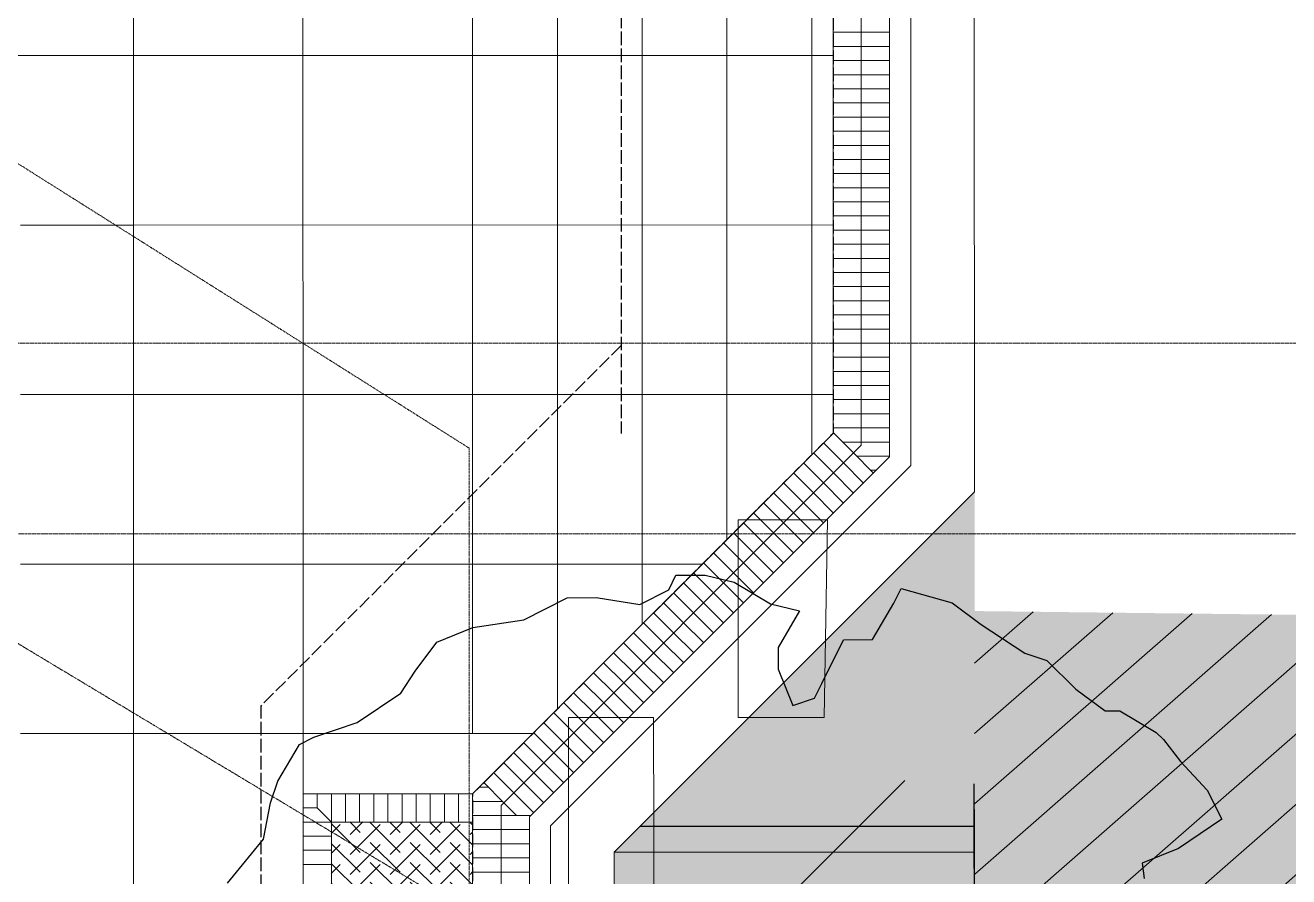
# Model space of a CAD drawing. Header units: inches. Extents: x 3268 to 7018, y 976 to 6708.
# Drawn here: x 6054.1 to 6411.7, y 5232.1 to 5473.1 of the extents above; entities that cross this region are included whole.
import ezdxf

# ---------------------------------------------------------------- set-up
doc = ezdxf.new("R2010")
doc.units = ezdxf.units.IN
doc.header["$MEASUREMENT"] = 0
for name, pattern in [('Double Dash 3_8_', [0.9999999999999999, 0.3749999999999999, -0.125, 0.125, -0.125, 0.125, -0.125]), ('Grid Line 1_2_', [0.8749999999999999, 0.4999999999999999, -0.125, 0.125, -0.125]), ('IMPORT-EASEMENT2', [4.799999999999999, 3.839999999999999, -0.9599999999999999])]:
    doc.linetypes.add(name, pattern=pattern)
for name, color, linetype, lineweight in [('0-landscaping', 1, 'Continuous', 25), ('C-ANNO-5FT-PED-ZONE', 130, 'Continuous', 25), ('C-CURB-BACK', 40, 'Continuous', 13), ('C-CURB-FACE', 80, 'Continuous', 13), ('C-CURB-GUTR', 22, 'Continuous', 15), ('C-PRKG-MRKG', 130, 'Continuous', 25), ('C-PROP-LINE', 91, 'Double Dash 3_8_', 9), ('L-DROPOFF STUDIES', 2, 'Continuous', 15), ('L-PVMT-ASPH', 140, 'Continuous', 15), ('L-PVMT-ASPH-HATC', 252, 'Continuous', 15), ('L-PVMT-BRCK-HATC', 252, 'Continuous', 15), ('L-PVMT-BRICK', 20, 'Continuous', 13), ('L-PVMT-CONC-HATC', 252, 'Continuous', 15), ('L-PVMT-HATCH BOUND NPLOT', 45, 'Continuous', 15), ('S-GRID', 1, 'Continuous', 9), ('site_dwg', 8, 'Continuous', 9)]:
    doc.layers.add(name, color=color, linetype=linetype, lineweight=lineweight)

# ---------------------------------------------------------------- blocks, each defined once
blk = doc.blocks.new('site_dwg_dec1-V214-Overall Retail Plan Opt 2')
at = {"layer": '0-landscaping', "color": 213, "flags": 128}
blk.add_lwpolyline([(-28.62915415534161, 112.7497124130231), (-18.05225993052943, 114.4095335631272), (-12.49820972054266, 118.6562997094614), (-8.753996910396095, 120.8426259771248), (-1.140948729643526, 123.2808212633813), (1.822939583016989, 122.5024952453995), (9.809728627377181, 119.1371744186825), (19.60632671145731, 117.8323183823403), (24.38003850845461, 119.1143592194083), (31.08816798894287, 120.5223345599614), (38.04547195947844, 118.0613721970102), (46.15681293431089, 112.7615709075425), (55.04856294575665, 110.4265181416981), (59.16653053265718, 106.8094013281942), (64.438605750071, 100.3534687985907), (70.366368467365, 98.79674374690738), (73.20570484799855, 99.9528981928987), (77.32370079247657, 96.33575647164149), (80.53674968142228, 91.68841971690789), (82.9695307879051, 84.07638086805137), (86.182579676021, 79.42904411461721), (78.56955985297144, 76.99082391922137), (75.85484602591559, 73.90021222335314), (73.389335045246, 66.94063790206063), (77.38268007688775, 65.25797834102057), (80.2220164590767, 66.41413278581136), (88.73994106720828, 69.88249988785763), (92.85790865704995, 66.26538307328416), (100.4709568346757, 68.70357835635376), (103.3102509482635, 69.85968468856161), (108.7069203667312, 61.4693198216687), (110.1102024863909, 54.76156640336421), (112.6675355198425, 45.21504708576582), (114.8511137823191, 41.4719708597903), (115.3494772018793, 33.73399749442842), (116.7527309637921, 27.02626898528512), (118.8117289361132, 25.2176981239628), (121.2444816820721, 17.60568417829824), (121.3690619716984, 15.67117881218155), (121.0073555575184, 10.43992103847495), (121.2117095394319, 3.03402288856023), (119.6510466297103, -2.895354700622078), (109.8544485491445, -1.590498658255001), (102.8971445787724, 0.8704637032992649), (101.2580483883615, -1.482540039601304)], dxfattribs=at)
blk = doc.blocks.new('site_dwg_b1-12649367-Overall Retail Plan Opt 2')
at = {"layer": 'L-PVMT-BRCK-HATC', "color": 53}
blk.add_line((0, -7.990953345783054), (0, 0), dxfattribs=at)
blk = doc.blocks.new('site_dwg_b2-12649368-Overall Retail Plan Opt 2')
at = {"layer": 'L-PVMT-BRCK-HATC', "color": 53}
blk.add_line((0, 0), (0, 7.990953347180038), dxfattribs=at)
blk = doc.blocks.new('site_dwg-12440225-Overall Retail Plan Opt 2')
at = {"layer": 'L-PVMT-ASPH'}
h = blk.add_hatch(color=10, dxfattribs=at)
h.paths.add_polyline_path([(24339718.53346603, 9813972.144103346), (24339887.07449048, 9814212.502676906), (24339739.69633754, 9814315.845214311), (24339581.26135598, 9814089.899001546), (24339629.1144, 9814055.302799998), (24339635.9543549, 9814049.325785588), (24339642.46273531, 9814042.98933005), (24339648.62067784, 9814036.31179846), (24339654.41033481, 9814029.312544463), (24339659.81492591, 9814022.011854135), (24339664.81878693, 9814014.430887226), (24339669.40741505, 9814006.591615817), (24339681.30982938, 9813997.450047066), (24339693.47180215, 9813988.656744802), (24339705.88314632, 9813980.219074398)])
h.paths.add_polyline_path([(24341279.96674772, 9816613.018771717), (24341327.69337847, 9817194.358206697), (24341336.14719908, 9817314.060056796), (24341349.85919517, 9817475.559871858), (24341241.21047862, 9817484.093139127), (24341233.16564054, 9817364.342307739), (24341183.59218761, 9816619.779448591)])
h.paths.add_polyline_path([(24341241.21047862, 9817484.093139127), (24341354.39901932, 9817476.562142687), (24341362.3316544, 9817595.67930597), (24341359.93445173, 9817595.848605955), (24341379.27012009, 9817850.028833294), (24341381.53699151, 9817884.068378847), (24341268.28796358, 9817892.939708184)])
at = {"layer": 'L-PVMT-ASPH-HATC'}
blk.add_hatch(color=10, dxfattribs=at).paths.add_polyline_path([(24341239.66204623, 9817462.389096186), (24341270.5300822, 9817926.662489077), (24341161.8979347, 9817831.585105315), (24341144.5912537, 9817571.013654672)])
h = blk.add_hatch(dxfattribs=at)
h.set_pattern_fill('FP_248', color=53, style=0, pattern_type=2)
h.set_pattern_definition([(37.38599999999999, (24341233.166, 9817345.457), (-9.107725642244493, 11.91844510100215), [])])
h.paths.add_polyline_path([(24341279.96674772, 9816613.018771717), (24341327.69337847, 9817194.358206697), (24341336.14719908, 9817314.060056796), (24341349.85919517, 9817475.559871858), (24341241.21047862, 9817484.093139127), (24341233.16564054, 9817364.342307739), (24341183.59218761, 9816619.779448591)])
h.paths.add_polyline_path([(24341241.21047862, 9817484.093139127), (24341354.39901932, 9817476.562142687), (24341362.3316544, 9817595.67930597), (24341359.93445173, 9817595.848605955), (24341379.27012009, 9817850.028833294), (24341381.53699151, 9817884.068378847), (24341268.28796358, 9817892.939708184)])
at = {"layer": 'L-PVMT-BRCK-HATC'}
h = blk.add_hatch(dxfattribs=at)
h.set_pattern_fill('FP_246', color=53, style=0, pattern_type=2)
h.set_pattern_definition([(41.19300000000002, (24339643.438, 9814490.821), (0.375403592299723, 5.641549445222338), [11.995, -3.998]), (131.193, (24339646.447, 9814493.454), (0.3754035922997256, 5.641549445222338), [11.995, -3.998])])
h.paths.add_polyline_path([(24341076.66086213, 9817755.620972602), (24341116.5731722, 9817752.973735034), (24341122.53913823, 9817842.777163234), (24341082.64650209, 9817845.43160592)])
at = {"layer": 'C-ANNO-5FT-PED-ZONE', "color": 213, "linetype": 'IMPORT-EASEMENT2'}
blk.add_line((24341189.8522006, 9818221.349382868), (24341171.78161477, 9817949.773242364), dxfattribs=at)
at = {"layer": 'C-ANNO-5FT-PED-ZONE', "color": 213, "linetype": 'IMPORT-EASEMENT2', "flags": 128}
for points in [[(24341249.68195377, 9818216.796820993), (24341231.6492284, 9817945.789671317), (24341123.07977908, 9817850.75887972), (24341116.56314604, 9817752.822814917), (24341078.58267855, 9817726.310458798), (24341075.68704794, 9817683.53509007)], [(24341173.43156312, 9817974.569704888), (24341064.86211379, 9817879.53891328), (24341058.60739409, 9817785.539047208), (24341020.66169335, 9817759.050960105), (24341002.73584636, 9817494.243455587), (24341098.03372912, 9817385.653583419), (24341049.7296923, 9816657.855822798), (24340942.84306337, 9816588.119622858), (24340903.15724013, 9815991.696087312), (24340997.75345884, 9815877.316419568), (24340956.93820208, 9815281.87627089), (24340851.85462972, 9815190.060175546), (24340840.21389879, 9815028.451841284), (24340816.31959692, 9814987.856953233), (24340807.91752753, 9814861.58536387), (24340828.33680849, 9814837.590900285), (24340814.20948071, 9814639.141274119), (24340820.32276781, 9814572.244142456), (24340784.23728234, 9814041.25000657), (24340346.67693986, 9814070.985885575), (24339654.20889217, 9814556.549067944), (24339621.08674325, 9814593.99079329), (24339537.64412129, 9814651.844636435), (24339442.83972673, 9814690.826514924), (24339354.14331621, 9814753.02102556), (24339330.46229357, 9814798.298159737), (24339230.23757831, 9814867.973883716), (24339182.6163684, 9814867.152440649), (24339131.69313189, 9814915.47795062), (24338893.2467398, 9815077.690702066), (24338651.59712844, 9815247.640438044), (24338560.99241732, 9815303.182211477)]]:
    blk.add_lwpolyline(points, dxfattribs=at)
at = {"layer": 'C-CURB-BACK', "color": 253, "flags": 128}
blk.add_lwpolyline([(24341161.56121618, 9816649.570815757), (24341215.08926901, 9817454.024098456), (24341120.01528545, 9817562.65236149), (24341138.68005304, 9817843.158241507), (24341247.17391226, 9817938.114591708), (24341266.97051227, 9818235.630360348)], dxfattribs=at)
at = {"layer": 'C-CURB-FACE', "color": 253}
blk.add_line((24341270.46093811, 9817926.601972342), (24341161.96707878, 9817831.64562205), dxfattribs=at)
at = {"layer": 'C-CURB-FACE', "color": 253, "flags": 128}
blk.add_lwpolyline([(24341002.11127121, 9814164.787736772), (24341025.92797948, 9814522.720225098), (24340930.89549913, 9814631.301067997), (24340967.54412166, 9815182.079644024), (24341076.17811927, 9815277.158647047), (24341116.89429274, 9815889.066939488), (24341021.81690816, 9815997.699088382), (24341058.66957467, 9816551.544166595), (24341167.38297264, 9816646.692660913), (24341221.2410353, 9817456.10553909), (24341126.16705172, 9817564.733802143), (24341144.50180949, 9817840.280086655), (24341252.99566881, 9817935.236436944), (24341272.95727364, 9818235.232003246)], dxfattribs=at)
at = {"layer": 'C-CURB-GUTR', "color": 53, "flags": 128}
blk.add_lwpolyline([(24341290.91755772, 9818234.03693194), (24341270.46093816, 9817926.60197239), (24341161.96707873, 9817831.645622002), (24341144.59125368, 9817571.013654312), (24341239.66204259, 9817462.389041374), (24341184.84824198, 9816638.058196282), (24341076.134844, 9816542.909701958), (24341040.272207, 9816003.943410328), (24341135.34959158, 9815895.311261427), (24341093.64338862, 9815268.524182511), (24340985.00939101, 9815173.445179485), (24340949.35079795, 9814637.545389948), (24341044.38327831, 9814528.964547042), (24341020.0715553, 9814163.592665464)], dxfattribs=at)
at = {"layer": 'C-PRKG-MRKG', "color": 213}
for p, q in [((24341263.33113714, 9817820.224988997), (24341264.92456555, 9817844.172034448)), ((24341169.77226318, 9817838.476901056), (24341264.12785135, 9817832.198511725)), ((24341262.94542309, 9817812.901762981), (24341264.5388515, 9817836.848808432)), ((24341161.96719414, 9817831.647356441), (24341263.74213731, 9817824.875285704))]:
    blk.add_line(p, q, dxfattribs=at)
at = {"layer": 'L-DROPOFF STUDIES', "color": 53, "flags": 128}
blk.add_lwpolyline([(24341116.15068051, 9815919.985633455), (24341021.42858866, 9816028.211836876), (24341056.17758756, 9816555.07340667), (24341164.68955424, 9816650.045605173), (24341195.3515732, 9817114.58860979), (24341100.22175392, 9817224.378951607), (24341136.57196745, 9817751.126198152), (24341245.37830106, 9817846.36822466)], dxfattribs=at)
at = {"layer": 'L-PVMT-BRCK-HATC', "color": 53}
for p, q in [((24341247.17704921, 9817938.297993712), (24341237.8865119, 9817938.916182956)), ((24341243.11213153, 9817934.5596267), (24341241.61211473, 9817934.659437316)), ((24341123.07098368, 9817850.759464962), (24341075.17689278, 9817853.94632178)), ((24341127.64088989, 9817852.306837417), (24341125.03692692, 9817852.480104236)), ((24341139.94080956, 9817844.32686379), (24341134.67796961, 9817850.34000366)), ((24341131.36649272, 9817848.050091786), (24341122.93638683, 9817848.61102819)), ((24341082.90735557, 9817845.414248817), (24341074.64574997, 9817845.963973295))]:
    blk.add_line(p, q, dxfattribs=at)
at = {"layer": 'L-PVMT-BRCK-HATC', "color": 53, "flags": 128}
for points in [[(24341242.27991571, 9817933.896430891), (24341237.01707577, 9817939.909570761), (24341231.75423582, 9817945.92271063)], [(24341247.44262062, 9817942.289167954), (24341239.46929882, 9817942.819710119), (24341234.16090905, 9817943.172928594)], [(24341074.91132138, 9817849.955147536), (24341078.92089924, 9817849.688351564), (24341079.18647064, 9817853.679525807)], [(24341078.92089924, 9817849.688351564), (24341082.64650209, 9817845.431605922), (24341083.17764489, 9817853.413954407)], [(24341135.09209555, 9817843.793346161), (24341131.66799591, 9817847.705604624), (24341126.40515596, 9817853.718744494)], [(24341122.53913823, 9817842.777163232), (24341116.5731722, 9817752.973735034), (24341076.66086212, 9817755.620972604), (24341082.66865327, 9817845.406296736)], [(24341076.6617126, 9817755.488421103), (24341082.64650209, 9817845.431605922), (24341122.53984088, 9817842.777116477), (24341082.64650209, 9817845.431605918)], [(24341139.10092666, 9817843.526599891), (24341130.64413724, 9817844.089311806), (24341122.67081544, 9817844.619853947)], [(24341138.44073923, 9817839.561683265), (24341130.37856585, 9817840.098137563), (24341122.40524405, 9817840.628679704)], [(24341138.17516784, 9817835.570509022), (24341130.11299446, 9817836.10696332), (24341122.13967267, 9817836.63750546)], [(24341137.90959645, 9817831.579334779), (24341129.84742307, 9817832.115789076), (24341121.87410128, 9817832.646331217)]]:
    blk.add_lwpolyline(points, dxfattribs=at)
at = {"layer": 'L-PVMT-BRICK', "color": 253, "flags": 128}
for points in [[(24341111.78277244, 9817681.123725295), (24341123.07023428, 9817850.75880907), (24341231.6492284, 9817945.789671317), (24341251.00581531, 9818236.692645954)], [(24341153.76006254, 9816653.427543262), (24341206.84635285, 9817451.241740623), (24341111.77716961, 9817559.86451897), (24341130.87514355, 9817846.95852519), (24341239.41157033, 9817941.952131514), (24341258.98816379, 9818236.161503151)]]:
    blk.add_lwpolyline(points, dxfattribs=at)
at = {"layer": 'L-PVMT-CONC-HATC', "color": 53}
for p, q in [((24341199.69240526, 9817917.820316084), (24341229.93953354, 9818372.393205376)), ((24341225.23287912, 9817940.173933124), (24341249.05552838, 9818298.195706341)), ((24341192.28878422, 9817911.340494668), (24340999.6941856, 9817924.155674957)), ((24341124.20251228, 9817867.764789177), (24341127.38936909, 9817915.658880083)), ((24341141.20783649, 9817866.633260582), (24340996.50709519, 9817876.261599593))]:
    blk.add_line(p, q, dxfattribs=at)
at = {"layer": 'L-PVMT-CONC-HATC', "color": 53, "flags": 128}
for points in [[(24341174.1519314, 9817895.466699043), (24341175.28346, 9817912.472023264), (24341207.82535576, 9818401.532123333)], [(24341148.61145754, 9817873.113082003), (24341151.33641455, 9817914.065451672), (24341183.67701922, 9818400.100422489)], [(24341146.76215956, 9818206.805373617), (24341127.3893691, 9817915.658880083), (24341145.75886525, 9818191.727234967)], [(24340810.97856645, 9813883.407517424), (24341079.49527819, 9817918.8457369), (24341096.7375669, 9818177.973708384)], [(24340993.87817507, 9817355.107413169), (24341031.60118729, 9817922.032593718), (24341047.36096696, 9818158.880485961)], [(24341238.75416519, 9818052.567133613), (24341065.80837245, 9818064.074888917), (24340977.13808737, 9818069.974980082)], [(24341235.56730838, 9818004.673042705), (24341037.97490093, 9818017.820775526), (24341006.06836641, 9818019.943825679)], [(24341232.38045156, 9817956.778951803), (24341034.78804411, 9817969.926684622), (24341002.88127601, 9817972.049750317)]]:
    blk.add_lwpolyline(points, dxfattribs=at)
at = {"layer": 'L-PVMT-HATCH BOUND NPLOT', "color": 61, "flags": 128}
for points in [[(24341199.5150425, 9817867.316561868), (24341203.23320642, 9817923.19547139), (24341228.43595363, 9817921.518489033), (24341223.78188436, 9817865.701854339)], [(24341145.24723808, 9817774.715236815), (24341151.62095161, 9817870.503418628), (24341175.56799705, 9817868.90999025), (24341169.51407994, 9817773.100529285)]]:
    blk.add_lwpolyline(points, close=True, dxfattribs=at)
for name, p, rotation in [('site_dwg_b2-12649368-Overall Retail Plan Opt 2', (24341247.17086947, 9818058.563763138), 86.19316962517891), ('site_dwg_b1-12649367-Overall Retail Plan Opt 2', (24341247.17086947, 9818058.563763138), 86.19316962517891), ('site_dwg_b2-12649368-Overall Retail Plan Opt 2', (24341246.90529807, 9818054.572588896), 86.19316962517891), ('site_dwg_b1-12649367-Overall Retail Plan Opt 2', (24341246.90529807, 9818054.572588896), 86.19316962517891), ('site_dwg_b2-12649368-Overall Retail Plan Opt 2', (24341246.63972666, 9818050.581414655), 86.19316962517891), ('site_dwg_b1-12649367-Overall Retail Plan Opt 2', (24341246.63972666, 9818050.581414655), 86.19316962517891), ('site_dwg_b2-12649368-Overall Retail Plan Opt 2', (24341246.37415526, 9818046.590240413), 86.19316962517891), ('site_dwg_b1-12649367-Overall Retail Plan Opt 2', (24341246.37415526, 9818046.590240413), 86.19316962517891), ('site_dwg_b2-12649368-Overall Retail Plan Opt 2', (24341246.10858386, 9818042.59906617), 86.19316962517891), ('site_dwg_b1-12649367-Overall Retail Plan Opt 2', (24341246.10858386, 9818042.59906617), 86.19316962517891), ('site_dwg_b2-12649368-Overall Retail Plan Opt 2', (24341245.84301246, 9818038.607891928), 86.19316962517891), ('site_dwg_b1-12649367-Overall Retail Plan Opt 2', (24341245.84301246, 9818038.607891928), 86.19316962517891), ('site_dwg_b2-12649368-Overall Retail Plan Opt 2', (24341245.57744106, 9818034.616717687), 86.19316962517891), ('site_dwg_b1-12649367-Overall Retail Plan Opt 2', (24341245.57744106, 9818034.616717687), 86.19316962517891), ('site_dwg_b2-12649368-Overall Retail Plan Opt 2', (24341245.31186965, 9818030.625543443), 86.19316962517891), ('site_dwg_b1-12649367-Overall Retail Plan Opt 2', (24341245.31186965, 9818030.625543443), 86.19316962517891), ('site_dwg_b2-12649368-Overall Retail Plan Opt 2', (24341245.04629825, 9818026.634369202), 86.19316962517891), ('site_dwg_b1-12649367-Overall Retail Plan Opt 2', (24341245.04629825, 9818026.634369202), 86.19316962517891), ('site_dwg_b2-12649368-Overall Retail Plan Opt 2', (24341244.78072685, 9818022.643194959), 86.19316962517891), ('site_dwg_b1-12649367-Overall Retail Plan Opt 2', (24341244.78072685, 9818022.643194959), 86.19316962517891), ('site_dwg_b2-12649368-Overall Retail Plan Opt 2', (24341244.51515545, 9818018.652020717), 86.19316962517891), ('site_dwg_b1-12649367-Overall Retail Plan Opt 2', (24341244.51515545, 9818018.652020717), 86.19316962517891), ('site_dwg_b2-12649368-Overall Retail Plan Opt 2', (24341244.24958405, 9818014.660846476), 86.19316962517891), ('site_dwg_b2-12649368-Overall Retail Plan Opt 2', (24341243.98401265, 9818010.669672234), 86.19316962517891), ('site_dwg_b1-12649367-Overall Retail Plan Opt 2', (24341244.24958405, 9818014.660846476), 86.19316962517891), ('site_dwg_b1-12649367-Overall Retail Plan Opt 2', (24341243.98401265, 9818010.669672234), 86.19316962517891), ('site_dwg_b2-12649368-Overall Retail Plan Opt 2', (24341243.71844125, 9818006.67849799), 86.19316962517891), ('site_dwg_b1-12649367-Overall Retail Plan Opt 2', (24341243.71844125, 9818006.67849799), 86.19316962517891), ('site_dwg_b2-12649368-Overall Retail Plan Opt 2', (24341243.45286984, 9818002.687323749), 86.19316962517891), ('site_dwg_b1-12649367-Overall Retail Plan Opt 2', (24341243.45286984, 9818002.687323749), 86.19316962517891), ('site_dwg_b2-12649368-Overall Retail Plan Opt 2', (24341243.18729844, 9817998.696149508), 86.19316962517891), ('site_dwg_b1-12649367-Overall Retail Plan Opt 2', (24341243.18729844, 9817998.696149508), 86.19316962517891), ('site_dwg_b2-12649368-Overall Retail Plan Opt 2', (24341242.92172704, 9817994.704975266), 86.19316962517891), ('site_dwg_b1-12649367-Overall Retail Plan Opt 2', (24341242.92172704, 9817994.704975266), 86.19316962517891), ('site_dwg_b2-12649368-Overall Retail Plan Opt 2', (24341242.65615564, 9817990.713801023), 86.19316962517891), ('site_dwg_b1-12649367-Overall Retail Plan Opt 2', (24341242.65615564, 9817990.713801023), 86.19316962517891), ('site_dwg_b2-12649368-Overall Retail Plan Opt 2', (24341242.39058424, 9817986.722626781), 86.19316962517891), ('site_dwg_b1-12649367-Overall Retail Plan Opt 2', (24341242.39058424, 9817986.722626781), 86.19316962517891), ('site_dwg_b2-12649368-Overall Retail Plan Opt 2', (24341242.12501284, 9817982.73145254), 86.19316962517891), ('site_dwg_b1-12649367-Overall Retail Plan Opt 2', (24341242.12501284, 9817982.73145254), 86.19316962517891), ('site_dwg_b2-12649368-Overall Retail Plan Opt 2', (24341241.85944144, 9817978.740278298), 86.19316962517891), ('site_dwg_b1-12649367-Overall Retail Plan Opt 2', (24341241.85944144, 9817978.740278298), 86.19316962517891), ('site_dwg_b2-12649368-Overall Retail Plan Opt 2', (24341241.59387004, 9817974.749104055), 86.19316962517891), ('site_dwg_b1-12649367-Overall Retail Plan Opt 2', (24341241.59387004, 9817974.749104055), 86.19316962517891), ('site_dwg_b2-12649368-Overall Retail Plan Opt 2', (24341241.32829863, 9817970.757929811), 86.19316962517891), ('site_dwg_b1-12649367-Overall Retail Plan Opt 2', (24341241.32829863, 9817970.757929811), 86.19316962517891), ('site_dwg_b2-12649368-Overall Retail Plan Opt 2', (24341241.06272723, 9817966.76675557), 86.19316962517891), ('site_dwg_b1-12649367-Overall Retail Plan Opt 2', (24341241.06272723, 9817966.76675557), 86.19316962517891), ('site_dwg_b2-12649368-Overall Retail Plan Opt 2', (24341240.79715583, 9817962.775581328), 86.19316962517891), ('site_dwg_b1-12649367-Overall Retail Plan Opt 2', (24341240.79715583, 9817962.775581328), 86.19316962517891), ('site_dwg_b2-12649368-Overall Retail Plan Opt 2', (24341240.53158443, 9817958.784407087), 86.19316962517891), ('site_dwg_b1-12649367-Overall Retail Plan Opt 2', (24341240.53158443, 9817958.784407087), 86.19316962517891), ('site_dwg_b2-12649368-Overall Retail Plan Opt 2', (24341240.26601303, 9817954.793232843), 86.19316962517891), ('site_dwg_b1-12649367-Overall Retail Plan Opt 2', (24341240.26601303, 9817954.793232843), 86.19316962517891), ('site_dwg_b2-12649368-Overall Retail Plan Opt 2', (24341240.00044163, 9817950.802058602), 86.19316962517891), ('site_dwg_b1-12649367-Overall Retail Plan Opt 2', (24341240.00044163, 9817950.802058602), 86.19316962517891), ('site_dwg_b2-12649368-Overall Retail Plan Opt 2', (24341239.73487023, 9817946.81088436), 86.19316962517891), ('site_dwg_b1-12649367-Overall Retail Plan Opt 2', (24341239.73487023, 9817946.81088436), 86.19316962517891), ('site_dwg_b2-12649368-Overall Retail Plan Opt 2', (24341234.00710206, 9817937.275171729), 41.19316962131651), ('site_dwg_b2-12649368-Overall Retail Plan Opt 2', (24341230.99712835, 9817934.640772697), 41.19316962131651), ('site_dwg_b2-12649368-Overall Retail Plan Opt 2', (24341227.98715464, 9817932.006373663), 41.19316962131651), ('site_dwg_b1-12649367-Overall Retail Plan Opt 2', (24341234.00710206, 9817937.275171729), 41.19316962131651), ('site_dwg_b2-12649368-Overall Retail Plan Opt 2', (24341221.96720722, 9817926.737575598), 41.19316962131651), ('site_dwg_b2-12649368-Overall Retail Plan Opt 2', (24341224.97718093, 9817929.371974632), 41.19316962131651), ('site_dwg_b1-12649367-Overall Retail Plan Opt 2', (24341230.99712835, 9817934.640772697), 41.19316962131651), ('site_dwg_b2-12649368-Overall Retail Plan Opt 2', (24341218.95723351, 9817924.103176566), 41.19316962131651), ('site_dwg_b1-12649367-Overall Retail Plan Opt 2', (24341224.97718093, 9817929.371974632), 41.19316962131651), ('site_dwg_b1-12649367-Overall Retail Plan Opt 2', (24341227.98715464, 9817932.006373663), 41.19316962131651), ('site_dwg_b2-12649368-Overall Retail Plan Opt 2', (24341215.9472598, 9817921.468777534), 41.19316962131651), ('site_dwg_b1-12649367-Overall Retail Plan Opt 2', (24341221.96720722, 9817926.737575598), 41.19316962131651), ('site_dwg_b2-12649368-Overall Retail Plan Opt 2', (24341209.92731238, 9817916.19997947), 41.19316962131651), ('site_dwg_b2-12649368-Overall Retail Plan Opt 2', (24341212.93728609, 9817918.834378501), 41.19316962131651), ('site_dwg_b1-12649367-Overall Retail Plan Opt 2', (24341218.95723351, 9817924.103176566), 41.19316962131651), ('site_dwg_b2-12649368-Overall Retail Plan Opt 2', (24341206.91733867, 9817913.565580437), 41.19316962131651), ('site_dwg_b1-12649367-Overall Retail Plan Opt 2', (24341212.93728609, 9817918.834378501), 41.19316962131651), ('site_dwg_b1-12649367-Overall Retail Plan Opt 2', (24341215.9472598, 9817921.468777534), 41.19316962131651), ('site_dwg_b2-12649368-Overall Retail Plan Opt 2', (24341203.90736496, 9817910.931181403), 41.19316962131651), ('site_dwg_b1-12649367-Overall Retail Plan Opt 2', (24341209.92731238, 9817916.19997947), 41.19316962131651), ('site_dwg_b2-12649368-Overall Retail Plan Opt 2', (24341197.88741754, 9817905.66238334), 41.19316962131651), ('site_dwg_b2-12649368-Overall Retail Plan Opt 2', (24341200.89739124, 9817908.296782373), 41.19316962131651), ('site_dwg_b1-12649367-Overall Retail Plan Opt 2', (24341206.91733867, 9817913.565580437), 41.19316962131651), ('site_dwg_b2-12649368-Overall Retail Plan Opt 2', (24341194.87744382, 9817903.027984306), 41.19316962131651), ('site_dwg_b1-12649367-Overall Retail Plan Opt 2', (24341200.89739124, 9817908.296782373), 41.19316962131651), ('site_dwg_b1-12649367-Overall Retail Plan Opt 2', (24341203.90736496, 9817910.931181403), 41.19316962131651), ('site_dwg_b2-12649368-Overall Retail Plan Opt 2', (24341191.86747012, 9817900.393585276), 41.19316962131651), ('site_dwg_b1-12649367-Overall Retail Plan Opt 2', (24341197.88741754, 9817905.66238334), 41.19316962131651), ('site_dwg_b2-12649368-Overall Retail Plan Opt 2', (24341185.84752269, 9817895.12478721), 41.19316962131651), ('site_dwg_b2-12649368-Overall Retail Plan Opt 2', (24341188.8574964, 9817897.759186242), 41.19316962131651), ('site_dwg_b1-12649367-Overall Retail Plan Opt 2', (24341191.86747012, 9817900.393585276), 41.19316962131651), ('site_dwg_b1-12649367-Overall Retail Plan Opt 2', (24341194.87744382, 9817903.027984306), 41.19316962131651), ('site_dwg_b2-12649368-Overall Retail Plan Opt 2', (24341182.83754898, 9817892.490388177), 41.19316962131651), ('site_dwg_b1-12649367-Overall Retail Plan Opt 2', (24341188.8574964, 9817897.759186242), 41.19316962131651), ('site_dwg_b2-12649368-Overall Retail Plan Opt 2', (24341176.81760156, 9817887.221590113), 41.19316962131651), ('site_dwg_b2-12649368-Overall Retail Plan Opt 2', (24341179.82757527, 9817889.855989145), 41.19316962131651), ('site_dwg_b1-12649367-Overall Retail Plan Opt 2', (24341185.84752269, 9817895.12478721), 41.19316962131651), ('site_dwg_b2-12649368-Overall Retail Plan Opt 2', (24341173.80762785, 9817884.58719108), 41.19316962131651), ('site_dwg_b1-12649367-Overall Retail Plan Opt 2', (24341179.82757527, 9817889.855989145), 41.19316962131651), ('site_dwg_b1-12649367-Overall Retail Plan Opt 2', (24341182.83754898, 9817892.490388177), 41.19316962131651), ('site_dwg_b2-12649368-Overall Retail Plan Opt 2', (24341170.79765414, 9817881.952792047), 41.19316962131651), ('site_dwg_b1-12649367-Overall Retail Plan Opt 2', (24341176.81760156, 9817887.221590113), 41.19316962131651), ('site_dwg_b2-12649368-Overall Retail Plan Opt 2', (24341164.77770672, 9817876.683993982), 41.19316962131651), ('site_dwg_b2-12649368-Overall Retail Plan Opt 2', (24341167.78768043, 9817879.318393016), 41.19316962131651), ('site_dwg_b1-12649367-Overall Retail Plan Opt 2', (24341173.80762785, 9817884.58719108), 41.19316962131651), ('site_dwg_b2-12649368-Overall Retail Plan Opt 2', (24341161.76773301, 9817874.04959495), 41.19316962131651), ('site_dwg_b1-12649367-Overall Retail Plan Opt 2', (24341167.78768043, 9817879.318393016), 41.19316962131651), ('site_dwg_b1-12649367-Overall Retail Plan Opt 2', (24341170.79765414, 9817881.952792047), 41.19316962131651), ('site_dwg_b2-12649368-Overall Retail Plan Opt 2', (24341158.7577593, 9817871.415195918), 41.19316962131651), ('site_dwg_b1-12649367-Overall Retail Plan Opt 2', (24341164.77770672, 9817876.683993982), 41.19316962131651), ('site_dwg_b2-12649368-Overall Retail Plan Opt 2', (24341152.73781187, 9817866.146397853), 41.19316962131651), ('site_dwg_b2-12649368-Overall Retail Plan Opt 2', (24341155.74778559, 9817868.780796885), 41.19316962131651), ('site_dwg_b1-12649367-Overall Retail Plan Opt 2', (24341161.76773301, 9817874.04959495), 41.19316962131651), ('site_dwg_b2-12649368-Overall Retail Plan Opt 2', (24341149.72783817, 9817863.511998821), 41.19316962131651), ('site_dwg_b1-12649367-Overall Retail Plan Opt 2', (24341155.74778559, 9817868.780796885), 41.19316962131651), ('site_dwg_b1-12649367-Overall Retail Plan Opt 2', (24341158.7577593, 9817871.415195918), 41.19316962131651), ('site_dwg_b2-12649368-Overall Retail Plan Opt 2', (24341146.71786445, 9817860.877599789), 41.19316962131651), ('site_dwg_b1-12649367-Overall Retail Plan Opt 2', (24341152.73781187, 9817866.146397853), 41.19316962131651), ('site_dwg_b2-12649368-Overall Retail Plan Opt 2', (24341140.69791703, 9817855.608801724), 41.19316962131651), ('site_dwg_b2-12649368-Overall Retail Plan Opt 2', (24341143.70789075, 9817858.243200757), 41.19316962131651), ('site_dwg_b1-12649367-Overall Retail Plan Opt 2', (24341149.72783817, 9817863.511998821), 41.19316962131651), ('site_dwg_b2-12649368-Overall Retail Plan Opt 2', (24341137.68794332, 9817852.97440269), 41.19316962131651), ('site_dwg_b1-12649367-Overall Retail Plan Opt 2', (24341143.70789075, 9817858.243200757), 41.19316962131651), ('site_dwg_b1-12649367-Overall Retail Plan Opt 2', (24341146.71786445, 9817860.877599789), 41.19316962131651), ('site_dwg_b2-12649368-Overall Retail Plan Opt 2', (24341134.67796961, 9817850.34000366), 41.19316962131651), ('site_dwg_b1-12649367-Overall Retail Plan Opt 2', (24341140.69791703, 9817855.608801724), 41.19316962131651), ('site_dwg_b1-12649367-Overall Retail Plan Opt 2', (24341086.63767633, 9817845.16603452), 176.1931696247261), ('site_dwg_b1-12649367-Overall Retail Plan Opt 2', (24341090.62885057, 9817844.90046312), 176.1931696247261), ('site_dwg_b1-12649367-Overall Retail Plan Opt 2', (24341094.62002482, 9817844.634891717), 176.1931696247261), ('site_dwg_b1-12649367-Overall Retail Plan Opt 2', (24341098.61119905, 9817844.369320316), 176.1931696247261), ('site_dwg_b1-12649367-Overall Retail Plan Opt 2', (24341102.6023733, 9817844.103748914), 176.1931696247261), ('site_dwg_b1-12649367-Overall Retail Plan Opt 2', (24341106.59354754, 9817843.838177513), 176.1931696247261), ('site_dwg_b1-12649367-Overall Retail Plan Opt 2', (24341110.58472178, 9817843.572606111), 176.1931696247261), ('site_dwg_b1-12649367-Overall Retail Plan Opt 2', (24341114.57589602, 9817843.30703471), 176.1931696247261), ('site_dwg_b1-12649367-Overall Retail Plan Opt 2', (24341118.56707026, 9817843.041463308), 176.1931696247261), ('site_dwg_b1-12649367-Overall Retail Plan Opt 2', (24341137.68794332, 9817852.97440269), 41.19316962131651), ('site_dwg_b2-12649368-Overall Retail Plan Opt 2', (24341082.38093068, 9817841.440431679), 86.19316962394687), ('site_dwg_b2-12649368-Overall Retail Plan Opt 2', (24341082.11535928, 9817837.449257437), 86.19316962394687), ('site_dwg_b2-12649368-Overall Retail Plan Opt 2', (24341081.84978788, 9817833.458083196), 86.19316962394687), ('site_dwg_b2-12649368-Overall Retail Plan Opt 2', (24341129.58185168, 9817828.124614835), 86.19316977666543), ('site_dwg_b1-12649367-Overall Retail Plan Opt 2', (24341129.58185168, 9817828.124614835), 86.19316977666543)]:
    blk.add_blockref(name, p, dxfattribs=dict(rotation=rotation))
at = {"xscale": 1.500000000000001, "yscale": 1.500000000000001, "zscale": 1.500000000000001, "rotation": 37.81158375857705}
blk.add_blockref('site_dwg_dec1-V214-Overall Retail Plan Opt 2', (24341189.78101238, 9817722.881935537), dxfattribs=at)
blk = doc.blocks.new('Family - ___-10568875-Overall Retail Plan Opt 2')
at = {"layer": 'C-PROP-LINE'}
for p, q in [((6179.703012037937, 5353.433970507012), (6020.524108951307, 5453.804392216392)), ((6180.76803556933, 1586.394121063111), (6179.703012037937, 5353.433970507014))]:
    blk.add_line(p, q, dxfattribs=at)

msp = doc.modelspace()

# ---------------------------------------------------------------- linework, layer by layer
at = {"layer": 'S-GRID', "linetype": 'Grid Line 1_2_'}
for p, q in [((5037.116420187139, 5907.883242439857), (6374.695276783558, 5104.184782667166)), ((6493.236018851912, 5383.14858256558), (4253.313821700697, 5383.148582565586)), ((4253.313821700697, 5329.102900709832), (6493.236018851912, 5329.102900709825))]:
    msp.add_line(p, q, dxfattribs=at)

# ---------------------------------------------------------------- block references
at = {"layer": 'C-PROP-LINE'}
msp.add_blockref('Family - ___-10568875-Overall Retail Plan Opt 2', (0, 0), dxfattribs=at)
at = {"layer": 'site_dwg', "color": 53, "lineweight": 15, "rotation": 3.810000000000009}
msp.add_blockref('site_dwg-12440225-Overall Retail Plan Opt 2', (-23628768.691637, -11408316.78144797), dxfattribs=at)

doc.saveas('drawing.dxf')
